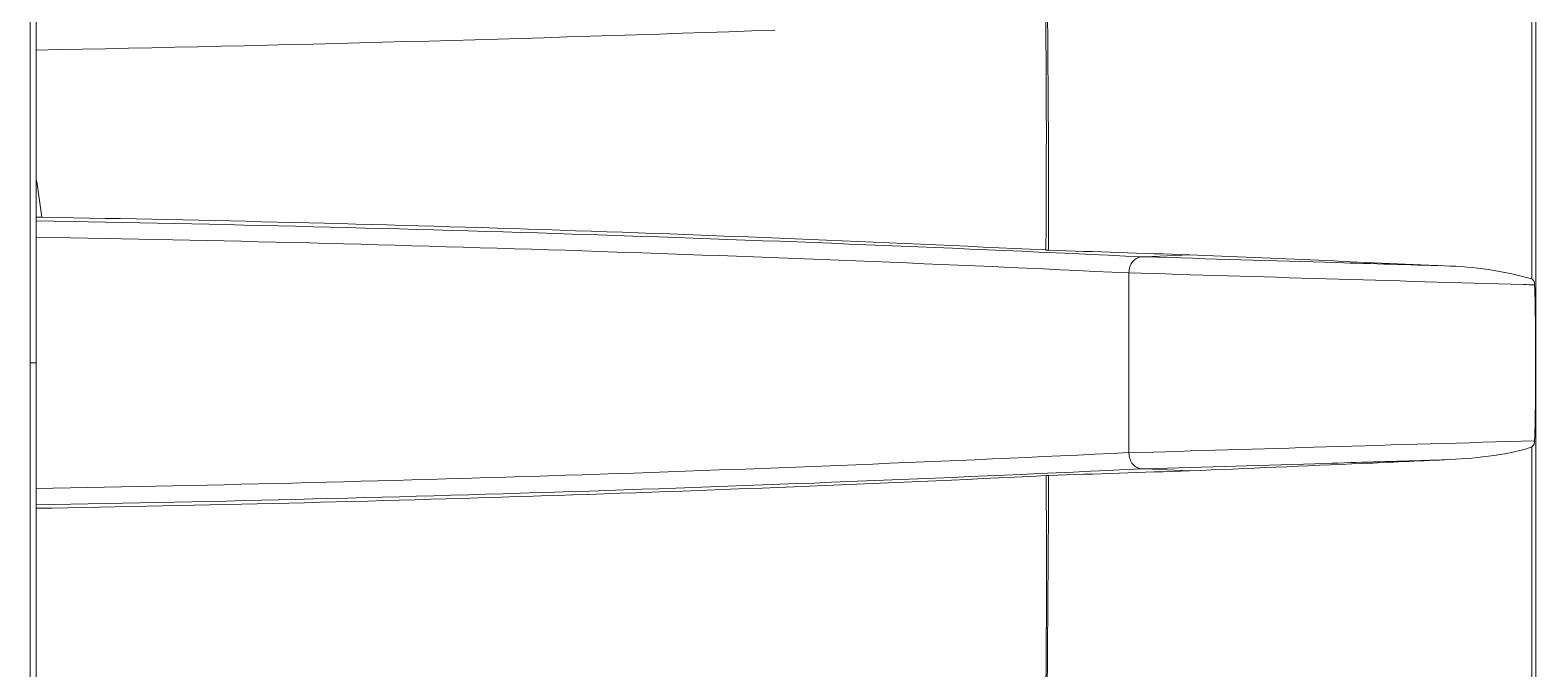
# Model space of a CAD drawing. Extents: x 9.3 to 87, y 1.1 to 68.8.
# Drawn here: x 82.12 to 84.91, y 27.428 to 28.613 of the extents above; entities that cross this region are included whole.
import ezdxf

# ---------------------------------------------------------------- set-up
doc = ezdxf.new("R2010")
doc.units = 0
doc.header["$MEASUREMENT"] = 0
doc.linetypes.add('SLD-Solid', pattern=[0])
doc.layers.add('OBJECT', color=7, linetype='CONTINUOUS')

msp = doc.modelspace()

# ---------------------------------------------------------------- linework, layer by layer
at = {"layer": 'OBJECT', "linetype": 'SLD-Solid', "lineweight": 15}
for p, q in [((82.1196, 28.9332), (82.1196, 27.0601)), ((82.1309, 28.2658), (82.1309, 28.3363)), ((82.1309, 28.2658), (82.1309, 28.2591)), ((82.1309, 28.2288), (82.1309, 27.7627)), ((84.1854, 28.1923), (84.2678, 28.1961)), ((84.1556, 28.1624), (84.1556, 27.8292)), ((82.1196, 27.9958), (82.1308, 27.9958)), ((84.2678, 27.7955), (84.1854, 27.7993)), ((82.1309, 27.726), (82.1309, 27.7325))]:
    msp.add_line(p, q, dxfattribs=at)
for centre, radius, start, end in [((57.857, 28.4151), 26.1456, 359.53968, 2.59386), ((30.5204, 28.1862), 53.4865, 0.01989, 1.50203), ((-136.6765, 28.4079), 221.5789, 359.933665, 0.263916), ((80.6972, 107.0123), 78.4496, 271.047185, 272.047102), ((81.1447, -30.7743), 59.0485, 87.226595, 89.032763), ((80.9664, -38.9233), 67.1925, 87.25778, 89.006939), ((80.959, -38.3579), 66.5971, 87.248826, 88.991724), ((84.1833, 28.3101), 0.1179, 268.9043, 271.0254), ((84.7259, 27.5274), 0.6484, 74.2169, 88.7018), ((84.8954, 28.1416), 0.012, 353.8534, 54.9804), ((84.9092, 27.906), 0.0898, 89.7376, 90.0311), ((84.9092, 28.0867), 0.0909, 269.9692, 270.2591), ((84.896, 27.8498), 0.0115, 303.5491, 7.6169), ((80.959, 94.3496), 66.5971, 271.008277, 272.751173), ((-189.2719, 27.6745), 274.1743, 359.767797, 0.034638), ((80.9393, 95.7435), 68.0215, 271.003721, 272.73156), ((84.1833, 27.6894), 0.1099, 88.8974, 91.1729), ((81.1162, 88.0279), 60.3104, 270.964032, 272.742809), ((56.3618, 27.6138), 27.641, 357.46919, 0.35815), ((3.2355, 28.1744), 80.7723, 358.743528, 359.72503)]:
    msp.add_arc(centre, radius, start, end, dxfattribs=at)
for points, knots in [([(84.9096, 29.415), (84.9097, 29.3137), (84.9097, 29.2072), (84.9096, 28.9842), (84.9096, 28.8677), (84.9096, 28.6246), (84.9096, 28.5012), (84.9096, 28.2511), (84.9096, 28.1243), (84.9096, 27.9958)], [0, 0, 0, 0, 0.25, 0.25, 0.5, 0.5, 0.75, 0.75, 1, 1, 1, 1]), ([(84.9095, 26.7952), (84.9094, 26.7939), (84.9094, 26.7926), (84.9093, 26.8027), (84.9093, 26.8255), (84.9094, 26.8891), (84.9096, 26.9844), (84.9097, 27.1099), (84.9097, 27.2617), (84.9097, 27.433), (84.9096, 27.6218), (84.9096, 27.8195), (84.9096, 28.024), (84.9096, 28.2259), (84.9096, 28.4231), (84.9097, 28.6064), (84.9097, 28.7742), (84.9097, 28.9174), (84.9096, 29.029), (84.9095, 29.0771), (84.9094, 29.098)], [0, 0, 0, 0, 0.033453, 0.036866, 0.093472, 0.151486, 0.212358, 0.274996, 0.33587, 0.398509, 0.459385, 0.522027, 0.582903, 0.645544, 0.706421, 0.769062, 0.829936, 0.892574, 0.953448, 1, 1, 1, 1]), ([(82.1309, 28.5758), (82.1309, 28.582), (82.1309, 28.5881), (82.1309, 28.5996), (82.1309, 28.6053), (82.1309, 28.6157), (82.1309, 28.6206), (82.1309, 28.6296), (82.1309, 28.6337), (82.1309, 28.6447), (82.1309, 28.6504), (82.1309, 28.6582), (82.1309, 28.6604), (82.1309, 28.6609)], [0, 0, 0, 0, 0.125, 0.125, 0.25, 0.25, 0.375, 0.375, 0.5, 0.5, 0.75, 0.75, 1, 1, 1, 1]), ([(82.1309, 28.2288), (82.1309, 28.233), (82.1309, 28.2371), (82.1309, 28.2446), (82.1309, 28.2479), (82.1309, 28.2532), (82.1309, 28.2553), (82.1309, 28.2582), (82.1309, 28.259), (82.1309, 28.2591)], [0, 0, 0, 0, 0.25, 0.25, 0.5, 0.5, 0.75, 0.75, 1, 1, 1, 1]), ([(84.181, 28.1923), (84.1802, 28.1923), (84.1793, 28.1923), (84.1773, 28.1921), (84.1763, 28.192), (84.1737, 28.1915), (84.1721, 28.1909), (84.1677, 28.1886), (84.1651, 28.1864), (84.1606, 28.1809), (84.1588, 28.1776), (84.1563, 28.1704), (84.1557, 28.1666), (84.1556, 28.1626)], [0, 0, 0, 0, 0.0625, 0.0625, 0.125, 0.125, 0.25, 0.25, 0.5, 0.5, 0.75, 0.75, 1, 1, 1, 1]), ([(84.1854, 28.1923), (84.3037, 28.1887), (84.4221, 28.1851), (84.5405, 28.1816), (84.6072, 28.1796), (84.6739, 28.1776), (84.7406, 28.1756)], [0, 0, 0, 0, 0.01234064, 0.01234064, 0.01234064, 0.01929563, 0.01929563, 0.01929563, 0.01929563]), ([(84.7406, 28.1756), (84.6628, 28.1791), (84.5849, 28.1825), (84.507, 28.1859), (84.4273, 28.1893), (84.3475, 28.1927), (84.2678, 28.1961)], [0.00657067, 0.00657067, 0.00657067, 0.00657067, 0.01565711, 0.01565711, 0.01565711, 0.02496035, 0.02496035, 0.02496035, 0.02496035]), ([(84.9073, 28.1403), (84.9006, 28.1405), (84.8938, 28.1407), (84.8871, 28.1409), (84.765, 28.1444), (84.643, 28.148), (84.5209, 28.1516), (84.3991, 28.1553), (84.2773, 28.1589), (84.1556, 28.1626)], [0, 0, 0, 0, 0.00070372, 0.00070372, 0.00070372, 0.01342346, 0.01342346, 0.01342346, 0.02611525, 0.02611525, 0.02611525, 0.02611525]), ([(84.9091, 27.9958), (84.9091, 28.0199), (84.9091, 28.044), (84.9086, 28.0921), (84.9083, 28.1162), (84.9073, 28.1403)], [0, 0, 0, 0, 0.5, 0.5, 1, 1, 1, 1]), ([(84.9073, 27.8513), (84.9083, 27.8753), (84.9086, 27.8994), (84.9091, 27.9476), (84.9091, 27.9717), (84.9091, 27.9958)], [0, 0, 0, 0, 0.5, 0.5, 1, 1, 1, 1]), ([(84.9096, 27.9958), (84.9096, 27.8673), (84.9096, 27.7406), (84.9096, 27.4906), (84.9096, 27.3673), (84.9096, 27.1242), (84.9096, 27.0077), (84.9097, 26.7847), (84.9097, 26.6781), (84.9096, 26.5768)], [0, 0, 0, 0, 0.25, 0.25, 0.5, 0.5, 0.75, 0.75, 1, 1, 1, 1]), ([(84.1556, 27.8289), (84.2773, 27.8326), (84.3991, 27.8363), (84.5209, 27.8399), (84.6497, 27.8438), (84.7785, 27.8475), (84.9073, 27.8513)], [0.00000011, 0.00000011, 0.00000011, 0.00000011, 0.0126919, 0.0126919, 0.0126919, 0.02611535, 0.02611535, 0.02611535, 0.02611535]), ([(84.1556, 27.8289), (84.1557, 27.825), (84.1564, 27.8211), (84.1589, 27.8139), (84.1606, 27.8106), (84.1651, 27.8051), (84.1677, 27.8029), (84.1721, 27.8007), (84.1736, 27.8001), (84.1763, 27.7996), (84.1773, 27.7994), (84.1793, 27.7993), (84.1802, 27.7993), (84.181, 27.7993)], [0, 0, 0, 0, 0.25, 0.25, 0.5, 0.5, 0.75, 0.75, 0.875, 0.875, 0.9375, 0.9375, 1, 1, 1, 1]), ([(84.9023, 27.8402), (84.8957, 27.8375), (84.889, 27.8355), (84.8756, 27.832), (84.8689, 27.8305), (84.8486, 27.8265), (84.8351, 27.8244), (84.7947, 27.8192), (84.7677, 27.8171), (84.7406, 27.8159)], [0, 0, 0, 0, 0.125, 0.125, 0.25, 0.25, 0.5, 0.5, 1, 1, 1, 1]), ([(84.7406, 27.8159), (84.726, 27.8155), (84.7114, 27.8151), (84.6968, 27.8146), (84.6383, 27.8129), (84.5798, 27.8112), (84.5214, 27.8094), (84.4094, 27.8061), (84.2974, 27.8027), (84.1854, 27.7993)], [0, 0, 0, 0, 0.001524, 0.001524, 0.001524, 0.00762, 0.00762, 0.00762, 0.01929564, 0.01929564, 0.01929564, 0.01929564]), ([(84.2678, 27.7955), (84.3748, 27.8), (84.4817, 27.8046), (84.5887, 27.8092), (84.6393, 27.8115), (84.69, 27.8137), (84.7406, 27.8159)], [0, 0, 0, 0, 0.01248017, 0.01248017, 0.01248017, 0.01838969, 0.01838969, 0.01838969, 0.01838969]), ([(82.1309, 27.7325), (82.1309, 27.7326), (82.1309, 27.7334), (82.1309, 27.7362), (82.1309, 27.7383), (82.1309, 27.7436), (82.1309, 27.7469), (82.1309, 27.7544), (82.1309, 27.7585), (82.1309, 27.7627)], [0, 0, 0, 0, 0.25, 0.25, 0.5, 0.5, 0.75, 0.75, 1, 1, 1, 1])]:
    msp.add_open_spline(points, degree=3, knots=knots, dxfattribs=at)
for points, degree in [([(82.1311, 28.6639), (82.131, 28.5692)], 1), ([(82.1309, 28.3363), (82.1309, 28.4167), (82.1309, 28.4965), (82.1309, 28.5758)], 3), ([(82.131, 28.5692), (82.1309, 28.4575)], 1), ([(82.1309, 28.4575), (82.1308, 28.2616)], 1), ([(82.1414, 28.2658), (82.1384, 28.2894), (82.1349, 28.3129), (82.1309, 28.3363)], 3), ([(82.1309, 28.2658), (82.1344, 28.2658), (82.1379, 28.2658), (82.1414, 28.2658)], 3), ([(82.1308, 28.2616), (82.1308, 27.9958)], 1), ([(84.0069, 28.2048), (84.005, 28.2049), (84.0033, 28.2049), (84.0018, 28.205)], 3), ([(84.2678, 28.1961), (84.1808, 28.1988), (84.0939, 28.2017), (84.0069, 28.2048)], 3), ([(84.1556, 28.1626), (84.1556, 28.1625), (84.1556, 28.1625), (84.1556, 28.1624)], 3), ([(82.1308, 27.9958), (82.1308, 27.73)], 1), ([(84.9091, 27.9958), (84.9091, 27.9958), (84.9091, 27.9958), (84.9091, 27.9958)], 3), ([(84.1556, 27.8292), (84.1556, 27.8291), (84.1556, 27.829), (84.1556, 27.8289)], 3), ([(84.0069, 27.7868), (84.0938, 27.7899), (84.1808, 27.7928), (84.2678, 27.7955)], 3), ([(84.0022, 27.7866), (84.0036, 27.7866), (84.0052, 27.7867), (84.0069, 27.7868)], 3), ([(82.1309, 27.4114), (82.1309, 27.5153), (82.1309, 27.6201), (82.1309, 27.726)], 3), ([(82.1309, 27.5341), (82.131, 27.4224)], 1)]:
    msp.add_open_spline(points, degree=degree, dxfattribs=at)

doc.saveas('drawing.dxf')
